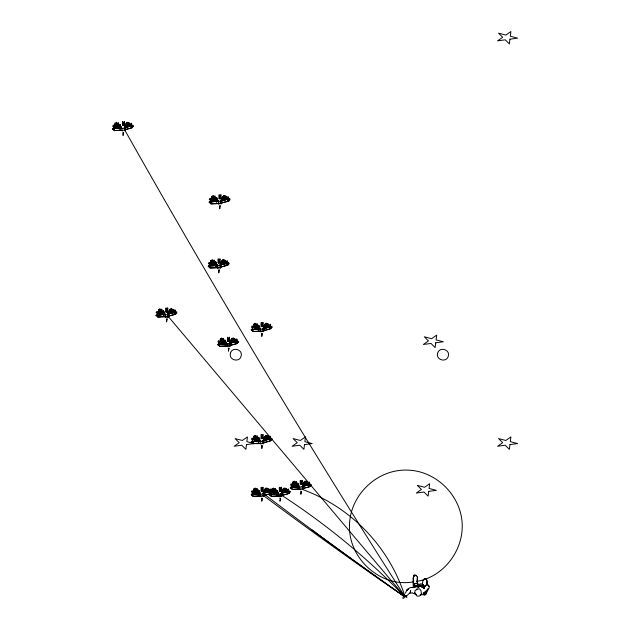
<?xml version="1.0" encoding="UTF-8"?>
<svg xmlns="http://www.w3.org/2000/svg" width="630" height="630" viewBox="0 0 630 630"><rect width="100%" height="100%" fill="white"/><g stroke="black" fill="none" stroke-linecap="round" stroke-linejoin="round"><path stroke-width="0.94" d="M122.456 125.567L122.48 121.621L124.173 125.488L124.197 121.535L123.204 125.118L122.456 125.567L124.173 125.488M165.981 312.007L166.005 308.054L167.698 311.921L167.722 307.975L166.73 311.559L165.981 312.007L167.698 311.921M218.2 262.923L218.224 258.977L219.917 262.836L219.941 258.891L218.949 262.474L218.2 262.923L219.917 262.836M219.161 194.859L219.13 198.804L220.878 194.772L220.846 198.726L219.264 198.631L219.161 194.859L220.61 198.623L219.264 198.631M227.745 341.247L227.769 337.294L229.462 341.161L229.485 337.215L228.493 340.798L227.745 341.247L229.462 341.161M261.206 326.505L261.23 322.552L262.923 326.419L262.946 322.473L261.946 326.057L261.206 326.505L262.923 326.419M261.206 438.582L261.23 434.637L262.923 438.504L262.946 434.55L261.946 438.134L261.206 438.582L262.923 438.504M261.206 491.282L261.23 487.337L262.923 491.195L262.946 487.25L261.946 490.833L261.206 491.282L262.923 491.195M279.366 487.337L279.342 491.282L281.082 487.25L281.059 491.195L279.468 491.109L279.366 487.337L280.815 491.101L279.468 491.109M300.297 484.352L300.329 480.399L302.014 484.265L302.046 480.32L301.045 483.903L300.297 484.352L302.014 484.265M224.052 200.198L229.312 198.639L227.729 198.214L221.941 199.08L222.107 202.71L221.177 203.435L210.932 203.86L209.317 202.45L210.822 202.537L209.199 202.301L216.625 201.254L221.358 201.324L221.35 199.71L222.264 197.261L222.516 198.993L222.862 196.355L223.146 198.899L223.555 195.647L223.776 198.804L224.123 195.962L224.5 198.694L224.524 195.465L225.123 198.6L225.138 195.772L225.847 198.489L225.863 196.056L226.406 198.411L226.422 196.458L227.068 198.308L228.107 196.379L227.989 201.348L222.351 202.813L221.067 204.057L221.35 199.71L221.177 203.435L221.35 199.71L221.319 200.356M264.175 495.188L270.065 493.818L271.058 493.345L270.002 493.101L272.105 492.164L269.939 492.4L272.113 491.424L264.009 491.55L264.175 495.188L263.245 495.912L263.419 492.188L264.332 489.731L264.584 491.463L264.931 488.825L265.214 491.369L265.632 488.124L265.852 491.274L266.191 488.431L266.569 491.164L266.592 487.943L267.191 491.077L267.207 488.25L267.915 490.967L267.931 488.526L268.474 490.88L268.49 488.935L269.136 490.786L270.175 488.849L270.065 493.818L264.419 495.29L263.143 496.534L264.009 491.55L269.798 490.683L271.388 491.116L266.12 492.668M305.219 485.738L310.48 484.179L308.897 483.753L303.109 484.62L303.274 488.25L302.345 488.982L302.518 485.25L303.432 482.8L303.684 484.533L304.03 481.895L304.314 484.438L304.723 481.194L304.944 484.344L305.29 481.501L305.668 484.234L305.692 481.005L306.29 484.147L306.306 481.32L307.015 484.037L307.03 481.596L307.574 483.95L307.59 481.997L308.235 483.856L309.275 481.918L309.157 486.888L303.518 488.36L302.235 489.605C304.952 483.257 297.533 490.668 298.447 484.029L298.47 485.454L297.911 483.375L297.84 485.163L297.399 483.131L296.935 485.053L296.943 483.43L296.155 485.053L295.942 482.501L295.572 485.053L296.179 481.43L294.99 485.053L294.911 481.753L294.273 485.061L294.257 481.029L293.478 485.061L293.47 481.816L292.958 485.061L292.958 481.808L292.517 485.061L291.091 483.816L291.729 485.061L292.099 489.408L302.707 488.99L302.518 485.25L302.345 488.982M413.501 577.734L413.697 584.545M406.161 596.342L405.791 595.476L406.011 596.531M124.645 127.11L125.583 124.023L125.843 125.756L126.189 123.118L126.472 125.661L126.882 122.409L127.103 125.567L127.441 122.724L127.827 125.457L127.843 122.228L128.441 125.362L128.457 122.535L129.174 125.252L129.181 122.811L129.733 125.173L129.741 123.22L130.386 125.071L131.434 123.141L131.316 128.111L125.669 129.575L124.394 130.82L124.559 129.339M168.171 313.551L169.108 310.456L169.36 312.189L169.706 309.55L169.998 312.094L170.407 308.85L170.628 312L170.966 309.157L171.352 311.889L171.368 308.661L171.966 311.803L171.982 308.976L172.691 311.692L172.707 309.251L173.258 311.606L173.266 309.653L173.911 311.511L174.951 309.574L174.841 314.543L169.194 316.016L167.919 317.26L168.249 314.291L168.021 316.638L165.58 316.969L163.658 316.583L157.776 317.063L156.161 315.654L157.665 315.732L156.043 315.504L163.477 314.449L165.399 314.842L165.58 316.969M220.39 264.466L221.335 261.371L221.587 263.104L221.933 260.466L222.217 263.009L222.626 259.765L222.847 262.915L223.185 260.072L223.571 262.812L223.595 259.584L224.185 262.718L224.209 259.891L224.918 262.608L224.934 260.166L225.477 262.521L225.493 260.576L226.139 262.426L227.178 260.489L227.06 265.458L221.421 266.931L220.138 268.175L220.327 266.348M229.934 342.791L230.871 339.696L231.131 341.428L231.478 338.79L231.761 341.334L232.171 338.089L232.391 341.239L232.73 338.397L233.116 341.129L233.139 337.9L233.73 341.043L233.754 338.216L234.462 340.932L234.478 338.491L235.022 340.846L235.029 338.893L235.683 340.743L236.723 338.814L236.604 343.783L230.966 345.256L229.682 346.5L230.013 343.531L227.162 344.082L217.838 341.68L219.272 343.066L217.696 344.594L225.241 343.689L226.233 342.5L225.461 340.397L225.595 342.2L225.359 340.271L225.28 342.058L224.847 340.027L224.382 341.948L224.39 340.326L223.603 341.948L223.39 339.397L223.02 341.948L223.626 338.326L222.429 341.948L222.358 338.641L221.713 341.948L221.705 337.916L220.917 341.956L220.917 338.712L220.398 341.956L220.398 338.704L219.964 341.956L218.539 340.712L219.177 341.956L219.547 346.303L230.147 345.886L229.966 342.145L229.785 345.878L219.547 346.303L217.933 344.886L219.429 344.972L217.815 344.744C219.342 342.366 230.013 346.201 226.233 342.5L225.052 341.948L219.177 341.956L223.516 343.311M263.387 328.049L264.332 324.954L264.584 326.686L264.931 324.048L265.214 326.592L265.632 323.348L265.852 326.498L266.191 323.655L266.569 326.387L266.592 323.166L267.191 326.301L267.207 323.474L267.915 326.19L267.931 323.749L268.474 326.104L268.49 324.159L269.136 326.009L270.175 324.072L270.065 329.041L264.419 330.514L263.143 331.758L264.009 326.773L269.798 325.907L271.388 326.34L266.12 327.891M263.387 440.126L264.332 437.039L264.584 438.771L264.931 436.133L265.214 438.677L265.632 435.424L265.852 438.582L266.191 435.732L266.569 438.472L266.592 435.243L267.191 438.378L267.207 435.55L267.915 438.267L267.931 435.826L268.474 438.189L268.49 436.236L269.136 438.086L270.175 436.157L270.065 441.126L264.419 442.591L263.143 443.835L263.466 440.866L260.466 441.504M263.387 492.825L263.419 492.188L263.245 495.912M281.523 492.825L282.468 489.731L282.72 491.463L283.067 488.825L283.35 491.369L283.768 488.124L283.988 491.274L284.327 488.431L284.705 491.164L284.728 487.943L285.327 491.077L285.343 488.25L286.051 490.967L286.067 488.526L286.611 490.88L286.626 488.935L287.272 490.786L288.312 488.849L288.201 493.818L282.555 495.29L281.279 496.534M302.487 485.895L302.518 485.25L302.345 486.856L303.109 484.62L311.212 484.494L309.039 485.47L311.204 485.226L309.102 486.171L310.157 486.415L309.157 486.888L303.274 488.25M417.162 581.254L417.438 577.056L415.658 575.025L413.847 575.261L413.052 578.159L413.233 587.089M122.48 121.621L122.582 125.394L123.937 125.386L124.197 121.535M166.005 308.054L166.107 311.826L167.454 311.826L167.722 307.975M220.61 198.623L220.878 194.772M218.224 258.977L218.334 262.749L219.681 262.741L219.941 258.891M227.769 337.294L227.871 341.066L229.225 341.066L229.485 337.215M261.23 322.552L261.332 326.332L262.678 326.324L262.946 322.473M261.23 434.637L261.332 438.409L262.678 438.401L262.946 434.55M261.23 487.337L261.332 491.109L262.678 491.101L262.946 487.25M280.815 491.101L281.082 487.25M300.329 480.399L300.431 484.171L301.778 484.171L302.046 480.32M417.084 582.23L417.438 577.056L417.509 584.349M426.786 591.751L425.738 593.578L426.447 592.003L426.25 593.617L424.998 594.507M124.496 130.197L124.315 128.071L125.252 127.347L133.363 125.716L131.197 126.685L133.363 126.449L131.253 127.394L132.308 127.63L125.433 129.473L124.496 130.197L124.677 126.472L124.677 128.087L121.598 128.504L120.165 124.716L120.306 126.528L120.07 124.598L119.991 126.378L119.558 124.354L119.086 126.276L119.102 124.645L118.314 126.276L118.094 123.716L117.723 126.276L118.338 122.645L117.141 126.276L117.07 122.968L116.424 126.276L116.416 122.244L115.629 126.276L115.629 123.039L115.109 126.276L115.109 123.031L114.676 126.276L113.25 125.039L113.888 126.276L114.251 130.623L124.858 130.213C213.846 288.075 307.117 443.528 404.657 596.256M168.021 314.512L168.194 312.905L168.383 316.646L404.547 596.342M229.785 343.752L229.966 342.145L229.785 345.878L230.722 345.145L237.597 343.311L236.541 343.066L238.652 342.121L236.486 342.366L238.652 341.389L230.541 343.019L229.611 343.744L230.556 341.515L236.337 340.649L237.927 341.074L232.667 342.633M278.94 496.243L278.759 494.117L276.83 493.731L269.404 494.778L271.026 495.015L269.522 494.928L271.136 496.338L281.382 495.912L281.2 493.786L282.145 491.55L287.934 490.683L289.524 491.116L284.256 492.668M167.919 317.26L168.084 315.772M220.138 268.175L220.303 266.695M263.143 443.835L263.308 442.355M121.716 128.488L120.944 126.827L119.763 126.276L112.549 126L113.983 127.386L112.408 128.914L119.952 128.016L121.873 128.402L122.055 130.536L120.133 130.142L114.251 130.623L112.636 129.213L114.14 129.3L112.526 129.063C114.054 126.685 124.638 130.552 120.944 126.827L119.952 128.016L113.888 126.276L118.219 127.63M165.375 314.905L163.438 314.52L155.933 315.354L157.508 313.827L156.075 312.441L163.288 312.708L164.469 313.26L165.391 314.905L163.69 311.157L163.831 312.96L163.595 311.031L163.516 312.819L163.083 310.787L162.611 312.708L162.627 311.086L161.839 312.708L161.619 310.157L161.248 312.708L161.863 309.086L160.666 312.708L160.587 309.409L159.949 312.716L159.941 308.684L159.154 312.716L159.154 309.472L158.634 312.716L158.634 309.464L158.201 312.716L156.775 311.472L157.413 312.716L157.776 317.063L168.383 316.646M227.005 344.161L226.233 342.5L226.887 344.177L229.966 343.76M260.615 441.48L258.662 441.102L251.268 442.079L252.89 442.315L251.386 442.228L253 443.638L258.875 443.158L260.804 443.551L260.623 441.417L258.702 441.031L251.15 441.929L252.725 440.401L251.291 439.015L258.513 439.291L259.686 439.842L260.615 441.48L258.914 437.732L259.056 439.543L258.82 437.614L258.741 439.394L258.308 437.37L257.835 439.291L257.843 437.661L257.064 439.291L256.843 436.732L256.473 439.291L257.079 435.661L255.89 439.291L255.811 435.984L255.174 439.291L255.158 435.259L254.378 439.291L254.37 436.055L253.858 439.291L253.858 436.047L253.417 439.291L252 438.055L252.63 439.291L253 443.638L260.529 443.646L263.608 443.229L263.419 439.488L263.245 443.213L264.175 442.488L271.058 440.646L270.002 440.409L272.105 439.464L269.939 439.701L272.113 438.732L263.994 440.362L263.064 441.087L263.245 443.213M299.565 487.266L298.785 485.604L297.612 485.053L290.391 484.785L291.824 486.171L290.249 487.699L297.793 486.793L299.723 487.187L299.904 489.313L297.974 488.927L292.099 489.408L290.485 487.998L291.989 488.077L290.367 487.848C292.233 485.25 304.322 489.723 297.612 485.053L297.801 486.951M422.439 583.923L422.864 580.805L424.462 578.647L426.352 578.742L427.345 581.584L427.061 584.089L426.825 582.301M127.37 126.961L132.639 125.401L131.048 124.968L125.26 125.843L124.488 128.111M219.878 198.355L220.043 197.544M280.082 490.833L280.248 490.022M424.888 592.673L425.266 591.058M413.69 576.875L414.162 575.111L416.296 575.718M123.693 132.599L123.063 135.497L122.85 132.528L123.653 132.584M167.218 319.04L166.588 321.93L166.375 318.969L167.178 319.024M220.366 205.837L219.736 208.735L219.531 205.766L220.122 205.845M219.437 269.955L218.807 272.845L218.594 269.884L219.185 269.963M228.981 348.28L228.351 351.17C229.304 346.177 228.879 349.154 228.178 348.217M280.57 498.314L279.94 501.204C280.854 495.849 280.57 499.37 279.736 498.243M301.534 491.384L300.904 494.274L300.699 491.313L301.423 491.392M168.958 315.913L168.785 312.275L168.919 313.819L174.66 312.417L168.785 312.275L167.84 314.512L168.021 316.638L168.958 315.913L175.833 314.071L174.778 313.827L176.88 312.882L174.715 313.126L176.888 312.149L168.777 313.779L167.84 314.512L168.785 312.275L174.573 311.409L176.164 311.834L170.895 313.393M282.311 495.188L282.145 491.55L282.279 493.093L288.02 491.691L282.145 491.55L281.2 493.786L281.382 495.912L282.311 495.188L289.194 493.345L288.138 493.101L290.241 492.164L288.075 492.4L290.249 491.424L282.13 493.054L281.382 493.786M218.602 201.671L218.972 204.277L218.452 203.868C220.035 198.883 211.719 202.143 209.081 202.159L210.656 200.623L209.223 199.245L216.444 199.513L217.618 200.064L218.547 201.702L216.846 197.962L216.988 199.765L216.744 197.836L216.673 199.615L216.232 197.592L215.767 199.513L215.775 197.883L214.987 199.513L214.775 196.954L214.405 199.513L215.011 195.883L213.822 199.513L213.743 196.206L213.105 199.513L213.09 195.481L212.31 199.513L212.302 196.276L211.79 199.513L211.79 196.269L211.349 199.513L209.924 198.277L210.562 199.521L210.932 203.86L221.539 203.451L220.996 201.309L221.65 199.395M217.799 267.884L217.618 265.758L215.696 265.372L208.27 266.419L209.884 266.655L208.388 266.569L210.003 267.978L220.248 267.553C222.177 264.009 215.468 265.01 217.523 267.986L218.035 268.396L215.917 262.072L216.059 263.883L215.814 261.946L215.736 263.734L215.302 261.71L214.838 263.623L214.846 262.001L214.058 263.631L213.846 261.072L213.475 263.631L214.082 260.001L212.885 263.631L212.814 260.324L212.168 263.631L212.16 259.599L211.373 263.631L211.373 260.395L210.853 263.631L210.853 260.387L210.42 263.631L208.995 262.387L209.632 263.631L210.003 267.978L220.602 267.569M258.308 325.285L257.835 327.206L257.843 325.584L257.064 327.206L256.843 324.655L256.473 327.206L257.079 323.584L255.89 327.214L255.811 323.907L255.174 327.214L255.158 323.182L254.378 327.214L254.37 323.97L253.858 327.214L253.858 323.97L253.417 327.214L252 325.97L252.63 327.214L253 331.561L263.608 331.144L263.419 327.411L263.245 331.136L264.175 330.411L271.058 328.569L270.002 328.325L272.105 327.38L269.939 327.624L272.113 326.647L260.623 329.34L251.291 326.939L252.725 328.325L251.15 329.852L258.702 328.947L260.623 329.34L260.804 331.467L258.875 331.081L253 331.561L251.386 330.151L252.89 330.238L251.268 330.002L258.662 329.025L259.686 327.757L258.914 325.655L259.056 327.466L258.82 325.529L258.741 327.316L258.308 325.285L258.702 329.104M258.308 490.061L257.835 491.983L257.843 490.36L257.064 491.983L256.843 489.431L256.473 491.991L257.079 488.36L255.89 491.991L255.811 488.683L255.174 491.991L255.158 487.959L254.378 491.991L254.37 488.754L253.858 491.991L253.858 488.746L253.417 491.991L252 490.746L252.63 491.991L253 496.338L263.608 495.92L263.419 492.188C263.797 495.652 258.205 494.306 259.355 490.959L259.371 492.392L258.82 490.305L258.741 492.093L258.308 490.061L258.702 493.881M276.436 490.061L275.971 491.983L275.979 490.36L275.2 491.983L274.979 489.431L274.609 491.991L275.216 488.36L274.026 491.991L273.948 488.683L273.31 491.991L273.294 487.959L272.514 491.991L272.507 488.754L271.995 491.991L271.995 488.746L271.554 491.991L276.649 491.983L277.822 492.534L278.759 494.164L277.491 490.959L277.507 492.392L277.05 490.431L277.192 492.243L276.948 490.305L276.877 492.093L276.436 490.061L276.838 493.881M124.677 128.087L125.26 125.843L131.135 125.976L125.394 127.378L125.26 125.843L125.433 129.473M220.429 265.435L221.012 263.19L226.792 262.324L228.383 262.757L223.122 264.316M263.427 441.102L263.419 439.488L263.245 441.094L264.009 438.858L269.798 437.984L271.388 438.417L266.12 439.976M405.444 593.192L406.815 589.924L408.602 589.042L407.886 588.94L410.595 587.499L414.43 587.475M124.315 128.071L124.968 126.157M167.84 314.512L168.494 312.59M220.713 263.513L220.067 265.427L220.248 267.553L221.177 266.829L228.052 264.986L226.997 264.75L229.107 263.805L226.942 264.041L229.107 263.072L220.996 264.702L220.067 265.427L220.421 263.828L220.059 265.427L221.012 263.19L226.879 263.332L221.138 264.734L221.012 263.19L221.177 266.829M230.257 341.83L229.611 343.744L230.556 341.515L236.423 341.657L230.682 343.059L230.556 341.515L230.722 345.145M263.718 327.088L263.064 329.01L263.245 331.136M263.718 439.173L263.064 441.087L264.009 438.858L269.884 438.992L264.143 440.394L264.009 438.858L264.175 442.488M263.718 491.865L263.427 493.794M281.2 493.786L281.854 491.865M302.817 484.935L302.526 486.864M222.107 202.71L228.989 200.876L227.934 200.631L230.037 199.686L227.871 199.923L230.044 198.954L221.941 199.08L220.996 201.309L228.619 197.316L227.824 197.749M264.419 495.29L264.009 491.55L263.064 493.786L270.687 489.793L269.892 490.227M303.109 484.62L303.243 486.163L308.983 484.761L303.337 486.226L303.109 484.62L302.164 486.856L309.787 482.863L308.991 483.297M425.604 594.555L425.927 593.83L425.526 594.807L424.431 594.854M423.99 594.759L423.817 595.137L423.777 594.696M413.508 587.231L414.556 585.002M416.469 589.814L417.107 588.774M424.565 595.003L424.659 594.751M424.218 593.964L425.006 592.389L423.872 594.098M423.021 587.357L423.407 587.514L421.407 586.837L424.305 588.176L423.565 588.31L426.463 584.616L427.927 584.892L428.794 586.491M414.17 576.647L413.989 575.891M122.582 125.394L123.362 124.307M166.107 311.826L166.887 310.74M218.334 262.749L219.106 261.663M227.871 341.066L228.651 339.98M261.332 326.332L262.111 325.245M261.332 438.409L262.111 437.322M261.332 491.109L262.111 490.022M300.431 484.171L301.211 483.084M425.36 586.113L426.463 584.616M214.901 200.868L210.562 199.521L216.625 201.254L217.618 200.064M161.745 314.071L157.413 312.716L163.477 314.449L164.469 313.26L165.816 317.481M213.972 264.986L209.632 263.631L215.696 265.372L216.689 264.175L215.507 263.623L208.294 263.356L209.727 264.742L208.152 266.269C209.64 264.104 220.642 268.041 216.689 264.175L217.342 265.86L220.232 265.466M256.969 440.646L252.63 439.291L258.702 441.031L259.686 439.842L260.348 441.52M256.969 493.345L252.63 491.991L258.702 493.731L259.686 492.534L258.513 491.983L251.291 491.715L252.725 493.101L251.15 494.629C252.795 492.621 263.466 496.03 259.686 492.534L260.615 494.18L260.804 496.243L258.875 495.857L253 496.338L251.386 494.928L252.89 495.015L251.268 494.778C253.008 492.109 265.395 496.786 258.513 491.983L258.875 495.857M270.861 493.101L269.286 494.629L276.798 493.802L277.822 492.534L279.177 496.755L277.019 496.015L271.136 496.338L270.861 493.101L269.908 492.18M299.691 487.25L298.785 485.604L297.793 486.793L297.974 488.927M403.121 596.964L402.94 598.5L404.775 597.468M424.171 579.38L426.329 578.655L427.345 584.254M412.808 587.711L414.627 586.152L416.926 586.01L415.572 586.183M423.833 593.058L425.589 591.79L428.258 588.381M131.142 124.512L131.946 124.079L125.496 127.449M226.894 261.867L227.69 261.434L221.24 264.805M174.668 310.952L175.463 310.519L169.013 313.89M236.431 340.192L237.234 339.759L230.785 343.122M269.892 325.45L270.687 325.017L269.798 325.907L263.994 328.277L264.175 330.411M269.892 437.527L270.687 437.094L264.238 440.465M288.028 490.227L288.823 489.793C287.217 492.636 280.484 490.983 282.555 495.29M413.934 587.648L416.28 586.546L418.808 587.231L416.28 586.546L412.555 587.491M420.281 594.925L421.769 594.255M217.539 265.829L215.507 263.623L215.877 267.498M278.602 494.203L276.649 491.983L277.011 495.857M261.6 333.467L262.434 333.538L261.804 336.428L261.726 333.498M261.6 445.544L262.434 445.615L261.804 448.505L261.726 445.575M261.6 498.243L262.434 498.314L261.804 501.204L261.726 498.275M165.123 314.937L168.202 314.52M281.374 493.826L278.484 494.219L271.632 492.251L276.83 493.731M416.422 583.538L414.422 583.947L413.39 586.412L414.572 583.75L416.391 583.175L418.974 584.301L421.005 584.018M404.846 595.76L405.712 595.381L406.303 595.98L406.893 597.264L405.988 597.145M260.466 329.419L259.686 327.757L258.513 327.206L252.63 327.214L256.969 328.569M278.657 496.345L281.744 495.92M413.642 581.821C381.111 587.979 348.996 559.212 349.477 526.459C349.288 496.283 375.685 469.893 405.862 470.082C436.039 469.893 462.428 496.283 462.239 526.459C462.137 552.471 442.504 577.285 416.564 581.435M114.077 128.496L117.999 128.284M210.751 201.734L214.673 201.521M209.821 265.852L213.743 265.632M157.595 314.929L161.524 314.716M252.819 329.435L256.741 329.214M219.366 344.169L223.288 343.956M252.819 441.512L256.741 441.291M291.918 487.273L295.84 487.061M252.819 494.211L256.741 493.991M270.955 494.211L274.877 493.991M131.276 127.685L132.308 127.63M227.958 200.923L228.989 200.876M227.028 265.033L228.052 264.986M174.801 314.118L175.833 314.071M270.026 328.616L271.058 328.569M236.565 343.358L237.597 343.311M270.026 440.701L271.058 440.646M309.125 486.462L310.157 486.415M270.026 493.392L271.058 493.345M288.162 493.392L289.194 493.345M420.186 594.72L422.919 594.688M263.427 329.017L263.419 327.411L263.064 329.01L264.009 326.773L269.884 326.915L264.143 328.317L264.009 326.773L264.419 330.514M416.981 584.994L423.864 585.766L424.297 588.53M427.227 584.916L428.455 585.191C431.085 587.002 427.179 590.223 426.731 592.31L426.707 591.664M296.068 486.415L291.729 485.061L297.793 486.793L297.399 483.131M113.888 126.276L119.96 128.173M210.562 199.521L216.633 201.411M209.632 263.631L215.704 265.529M252.63 327.214L258.662 329.025M157.413 312.716L163.485 314.606M219.177 341.956L225.249 343.846M252.63 439.291L258.702 441.189M291.729 485.061L297.762 486.864M252.63 491.991L258.662 493.802M271.64 492.258L275.105 493.345M421.013 583.931L422.722 584.514L423.494 586.443M123.204 125.118L123.937 125.386M218.949 262.474L219.681 262.741M261.946 326.057L262.678 326.324M166.73 311.559L167.454 311.826M228.493 340.798L229.225 341.066M261.946 438.134L262.678 438.401M301.045 483.903L301.778 484.171M261.946 490.833L262.678 491.101M222.169 200.686L227.816 199.222L222.075 200.616L221.941 199.08M264.238 493.164L269.884 491.691L264.143 493.093L264.009 491.55M424.833 586.278L422.722 584.514L423.163 586.12M416.17 594.444L414.288 592.987L415.863 594.161L413.044 593.405L412.485 592.743L410.099 593.334L410.705 590.641L410.146 592.602L406.169 596.389L405.712 595.381M121.779 130.63L122.291 131.04M260.529 331.569L261.041 331.978M227.068 346.311L227.58 346.72M260.529 443.646L261.041 444.055M299.62 489.416L300.14 489.825M260.529 496.345L261.041 496.755M121.873 128.402L119.763 126.276L120.133 130.142M165.399 314.842L163.288 312.708L163.658 316.583M260.623 441.417L258.513 439.291L258.875 443.158M260.348 329.443L259.686 327.757L260.615 329.403L258.513 327.206L258.875 331.081M422.817 584.79L423.462 586.593M422.722 584.514L423.825 587.625M426.352 578.742L426.589 580.521M258.308 437.37L258.702 441.031M216.232 197.592L216.625 201.254M224.847 340.027L225.241 343.689M215.302 261.71L215.696 265.372M163.083 310.787L163.477 314.449M119.558 124.354L119.952 128.016M218.736 203.773L218.555 201.639L216.444 199.513L216.807 203.38M227.343 346.209L227.162 344.082L225.052 341.948L225.422 345.823M124.74 128.796L124.858 130.213M263.34 495.487A1324.063 347.224 40.9 0 0 404.397 596.547A1208.293 235.596 41.4 0 1 264.978 494.708M404.421 596.555A924.745 122.433 39.6 0 1 311.385 529.484M281.145 494.92A719.704 709.112 -90 0 1 404.515 596.397M302.329 489.416A168.297 168.218 0 0 1 404.909 596.216M423.321 592.948L423.305 593.491L423.321 592.948M246.487 444.591L245.897 449.34L241.762 445.229L234.124 446.26L239.211 442.685L235.077 438.582L242.353 440.48L247.44 436.913L246.85 441.661L254.126 443.567L246.487 444.591M304.503 444.591L303.912 449.34L299.778 445.229L292.139 446.26L297.226 442.685L293.092 438.582L300.368 440.48L305.448 436.913L304.865 441.661L312.141 443.567L304.503 444.591M435.716 342.815L435.133 347.555L430.999 343.445L423.36 344.476L428.439 340.909L424.305 336.798L431.581 338.704L436.669 335.136L436.078 339.877L443.355 341.783L435.716 342.815M428.707 491.384L428.116 496.125L423.982 492.022L416.343 493.046L421.431 489.478L417.296 485.368L424.573 487.273L429.66 483.706L429.069 488.447L436.346 490.353L428.707 491.384M509.953 39.178L509.371 43.927L505.236 39.816L497.59 40.84L502.677 37.272L498.543 33.162L505.819 35.067L510.906 31.5L510.316 36.249L517.592 38.146L509.953 39.178M509.953 444.591L509.371 449.34L505.236 445.229L497.59 446.26L502.677 442.685L498.543 438.582L505.819 440.48L510.906 436.913L510.316 441.661L517.592 443.567L509.953 444.591M230.446 353.265C228.359 360.045 239.534 363.037 241.117 356.123C243.211 349.343 232.029 346.342 230.446 353.265M437.637 353.265C435.543 360.045 446.725 363.037 448.3 356.123C450.395 349.343 439.212 346.342 437.637 353.265M421.36 593.751L421.045 594.822L419.525 596.027L417.58 596.185L416.43 595.555L414.997 592.838L414.902 590.649L416.997 589.239L419.509 588.837L420.982 590.617L421.36 593.751M407.366 589.759L406.429 590.688L408.602 589.042L407.366 589.759M419.186 585.995L414.627 586.152L421.525 586.475L419.186 585.995"/></g></svg>
